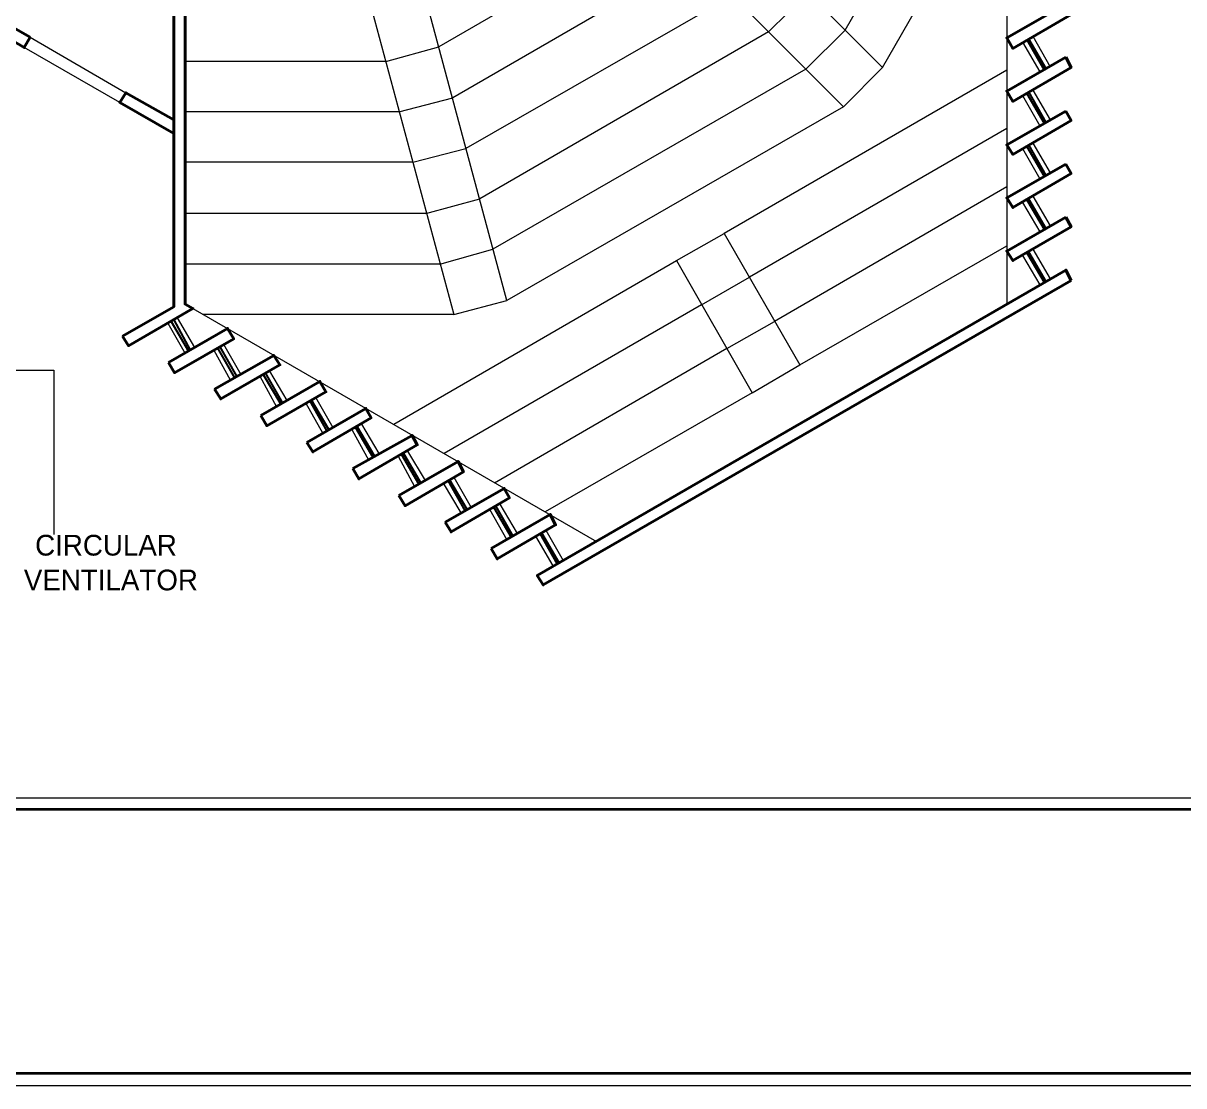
# Model space of a CAD drawing. Header units: millimetres. Extents: x 23593 to 241524, y 4405 to 182732.
# Drawn here: x 80259 to 105452, y 16335 to 39402 of the extents above; entities that cross this region are included whole.
import ezdxf

# ---------------------------------------------------------------- set-up
doc = ezdxf.new("R2010")
doc.units = ezdxf.units.MM
for name, color, linetype in [('PDF_AR_DIMENSION', 7, 'Continuous'), ('PDF_AR_ELEVATION', 2, 'Continuous'), ('PDF_AR_ELEVATIONS', 2, 'Continuous'), ('PDF_Boundary Line', 2, 'Continuous'), ('PDF_Text', 7, 'Continuous'), ('PDF_wall', 7, 'Continuous'), ('PDF_WINDOW', 2, 'Continuous'), ('PDF_window1', 4, 'Continuous')]:
    doc.layers.add(name, color=color, linetype=linetype)
doc.styles.add('PDF Century Gothic', font='GOTHIC.TTF')

msp = doc.modelspace()

# ---------------------------------------------------------------- linework, layer by layer
at = {"layer": 'PDF_AR_DIMENSION', "color": 2, "lineweight": 13}
for points in [[(101610, 43404), (101610, 33305)], [(97288, 40063), (96438, 39213)], [(97250, 38402), (98099, 39251)], [(88133, 38571), (89284, 38892)], [(88416, 37477), (89586, 37779)], [(88718, 36382), (89869, 36684)], [(89001, 35268), (90171, 35589)], [(94437, 34249), (95476, 34834)], [(89303, 34173), (90454, 34494)], [(94985, 33286), (96023, 33890)], [(83942, 33210), (92701, 28152)], [(95532, 32342), (96570, 32927)], [(96080, 31379), (97118, 31983)]]:
    msp.add_lwpolyline(points, dxfattribs=at)
for points in [[(98062, 37590), (98911, 38439), (94079, 43272), (93229, 42422)], [(90756, 33380), (88982, 39987), (87831, 39666), (89605, 33078)]]:
    msp.add_lwpolyline(points, close=True, dxfattribs=at)
at = {"layer": 'PDF_AR_DIMENSION', "lineweight": 13}
msp.add_lwpolyline([(79298, 31870), (80922, 31870), (80922, 28303)], dxfattribs=at)
at = {"layer": 'PDF_AR_ELEVATION', "lineweight": 20}
for points in [[(80412, 39100), (82488, 37892)], [(82356, 37684), (80280, 38873)]]:
    msp.add_lwpolyline(points, dxfattribs=at)
at = {"layer": 'PDF_AR_ELEVATIONS', "lineweight": 20}
for points in [[(98099, 39251), (100855, 44046)], [(98911, 38439), (101610, 43140)], [(94022, 41629), (89284, 38892)], [(94834, 40818), (89586, 37779)], [(95645, 40006), (89869, 36684)], [(96438, 39213), (90171, 35589)], [(88133, 38571), (83772, 38571)], [(97250, 38402), (90454, 34494)], [(101610, 38383), (95476, 34834), (97118, 31983), (101610, 34570)], [(98062, 37590), (90756, 33380)], [(88416, 37477), (83772, 37477)], [(101610, 37118), (96023, 33890)], [(88718, 36382), (83772, 36382)], [(101610, 35853), (96570, 32927)], [(89001, 35268), (83772, 35268)], [(89303, 34173), (83772, 34173)], [(88302, 30700), (94437, 34249), (96080, 31379), (91587, 28793)], [(94985, 33286), (89397, 30058)], [(89605, 33078), (84168, 33078)], [(95532, 32342), (90492, 29416)]]:
    msp.add_lwpolyline(points, dxfattribs=at)
at = {"layer": 'PDF_AR_ELEVATIONS', "color": 35, "lineweight": 20, "true_color": 0x95704a}
msp.add_lwpolyline([(54192, 22583), (166886, 22583)], dxfattribs=at)
at = {"layer": 'PDF_AR_ELEVATIONS', "color": 3, "lineweight": 20}
msp.add_lwpolyline([(213964, 16335), (54192, 16335)], dxfattribs=at)
at = {"layer": 'PDF_Boundary Line', "lineweight": 35}
for points in [[(54192, 22338), (167131, 22338)], [(213964, 16599), (54192, 16599)]]:
    msp.add_lwpolyline(points, dxfattribs=at)
at = {"layer": 'PDF_wall', "lineweight": 40}
for points in [[(82413, 32606), (83527, 33248), (83527, 40251), (83772, 40251), (83772, 33305), (83942, 33210), (82545, 32399)], [(102894, 39817), (101610, 39081), (101743, 38855), (103007, 39591)], [(80412, 39100), (80280, 38873), (79544, 39308), (79676, 39515)], [(102894, 38666), (101610, 37930), (101743, 37703), (103007, 38439)], [(102894, 37495), (101610, 36759), (101743, 36552), (103007, 37288)], [(102894, 36344), (101610, 35608), (101743, 35400), (103007, 36136)], [(102894, 35193), (101610, 34456), (101743, 34249), (103007, 34985)], [(103007, 33815), (91549, 27208), (91417, 27415), (102894, 34041)], [(83413, 32040), (84697, 32776), (84829, 32550), (83546, 31814)], [(84414, 31455), (85697, 32191), (85830, 31983), (84546, 31247)], [(85414, 30889), (86698, 31625), (86830, 31398), (85546, 30662)], [(86415, 30303), (87698, 31040), (87812, 30832), (86547, 30096)], [(87415, 29737), (88699, 30454), (88812, 30247), (87547, 29511)], [(88416, 29152), (89699, 29888), (89813, 29662), (88548, 28925)], [(89416, 28567), (90700, 29303), (90813, 29095), (89548, 28359)], [(90417, 28001), (91700, 28737), (91814, 28510), (90549, 27774)]]:
    msp.add_lwpolyline(points, close=True, dxfattribs=at)
msp.add_lwpolyline([(83527, 37005), (82356, 37684), (82488, 37892), (83527, 37307)], dxfattribs=at)
at = {"layer": 'PDF_WINDOW', "lineweight": 9}
for points in [[(102177, 39119), (102554, 38458)], [(101950, 38987), (102328, 38345)], [(101950, 37835), (102328, 37175)], [(102177, 37948), (102554, 37307)], [(102177, 36797), (102554, 36155)], [(101950, 36684), (102328, 36023)], [(102177, 35646), (102554, 35004)], [(101950, 35513), (102328, 34872)], [(101950, 34362), (102328, 33720)], [(102177, 34494), (102554, 33852)], [(83602, 33003), (83980, 32361)], [(83395, 32890), (83772, 32229)], [(84395, 32304), (84754, 31663)], [(84603, 32437), (84980, 31776)], [(85603, 31851), (85981, 31210)], [(85395, 31738), (85754, 31077)], [(86604, 31285), (86981, 30624)], [(86396, 31153), (86755, 30511)], [(87396, 30568), (87755, 29926)], [(87604, 30700), (87982, 30058)], [(88397, 30001), (88755, 29341)], [(88604, 30115), (88982, 29473)], [(89605, 29548), (89982, 28888)], [(89378, 29416), (89756, 28774)], [(90379, 28850), (90756, 28189)], [(90605, 28963), (90983, 28321)], [(91379, 28265), (91757, 27623)], [(91606, 28397), (91983, 27736)]]:
    msp.add_lwpolyline(points, dxfattribs=at)
at = {"layer": 'PDF_window1', "lineweight": 25}
for points in [[(102082, 39062), (102460, 38420)], [(102045, 39043), (102422, 38383)], [(102045, 37873), (102422, 37231)], [(102082, 37911), (102460, 37250)], [(102045, 36722), (102422, 36080)], [(102082, 36759), (102460, 36099)], [(102045, 35570), (102422, 34928)], [(102082, 35589), (102460, 34947)], [(102045, 34419), (102422, 33777)], [(102082, 34437), (102460, 33796)], [(83470, 32927), (83848, 32286)], [(83527, 32965), (83885, 32304)], [(84470, 32361), (84848, 31700)], [(84527, 32380), (84886, 31738)], [(85471, 31776), (85848, 31134)], [(85509, 31814), (85886, 31153)], [(86471, 31210), (86849, 30549)], [(86509, 31228), (86887, 30587)], [(87472, 30624), (87849, 29983)], [(87510, 30643), (87887, 30001)], [(88472, 30039), (88850, 29397)], [(88510, 30077), (88888, 29416)], [(89511, 29492), (89888, 28850)], [(89473, 29473), (89850, 28812)], [(90473, 28888), (90851, 28246)], [(90511, 28925), (90889, 28265)], [(91474, 28321), (91851, 27661)], [(91511, 28340), (91889, 27698)]]:
    msp.add_lwpolyline(points, dxfattribs=at)

# ---------------------------------------------------------------- texts
at = {"layer": 'PDF_Text', "color": 232, "true_color": 0xdd006e, "char_height": 450, "attachment_point": 4, "style": 'PDF Century Gothic'}
for s, insert in [('CIRCULAR', (80518, 28067)), ('VENTILATOR', (80273, 27312))]:
    msp.add_mtext(s, dxfattribs=dict(at, insert=insert))

doc.saveas('drawing.dxf')
